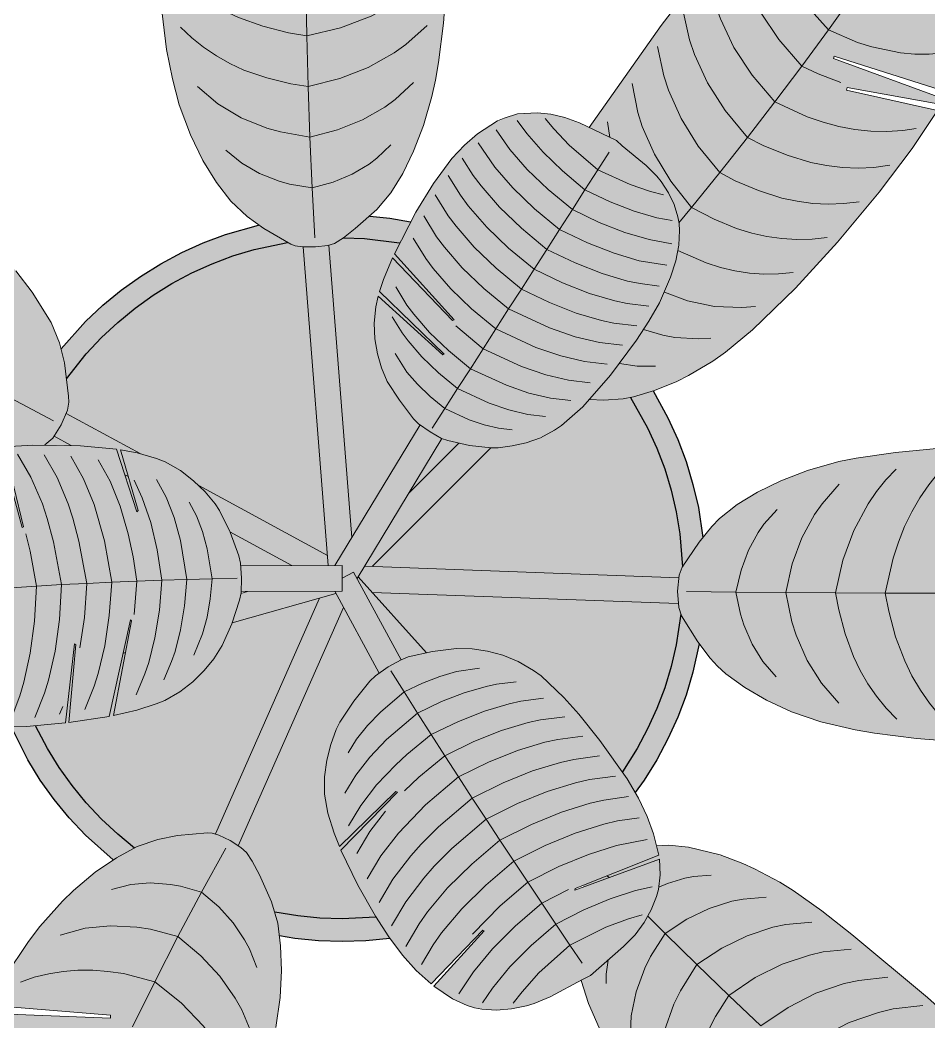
# Model space of a CAD drawing. Header units: metres. Extents: x 0 to 8.79, y -6.64 to 2.65.
# Drawn here: x 6.243 to 6.806, y -1.319 to -0.698 of the extents above; entities that cross this region are included whole.
import ezdxf

# ---------------------------------------------------------------- set-up
doc = ezdxf.new("R2010")
doc.units = ezdxf.units.M
for name, color, linetype, lineweight, true_color in [('VEG-HOJAS', 117, 'Continuous', 18, 0x2e5e38), ('VEG-MACETA', 25, 'Continuous', 25, 0x745440), ('VEG-NERVIOS', 115, 'Continuous', 9, 0x528c5c)]:
    doc.layers.add(name, color=color, linetype=linetype, lineweight=lineweight, true_color=true_color)
doc.layers.add('VEG-RELLENO', color=253, linetype='Continuous', true_color=0x96c896)

# ---------------------------------------------------------------- blocks, each defined once
blk = doc.blocks.new('VEG_Strelitzia_PLANTA')
at = {"layer": 'VEG-RELLENO', "true_color": 0x4f8956}
h = blk.add_hatch(color=105, dxfattribs=at)
h.dxf.hatch_style = 1
h.paths.add_polyline_path([(-0.0114, 0.6642), (0.0164, 0.6553), (0.0267, 0.6503), (0.0313, 0.6469), (0.0396, 0.6389), (0.0471, 0.6296), (0.0536, 0.6182), (0.0589, 0.6042), (0.0612, 0.5961), (0.0649, 0.5779), (0.0676, 0.5573), (0.0694, 0.5348), (0.0703, 0.4971), (0.0688, 0.4395), (0.0649, 0.3706), (0.0613, 0.3314), (0.0578, 0.3086), (0.0556, 0.2986), (0.0531, 0.2892), (0.0474, 0.2723), (0.0409, 0.2576), (0.034, 0.2447), (0.026, 0.2334), (0.0169, 0.2242), (0.0007, 0.2109), (-0.0048, 0.2075), (-0.0089, 0.2063), (-0.0166, 0.2053), (-0.0246, 0.2054), (-0.0291, 0.206), (-0.0319, 0.2071), (-0.0485, 0.2167), (-0.059, 0.2241), (-0.0691, 0.2336), (-0.078, 0.2453), (-0.0864, 0.2589), (-0.0941, 0.2748), (-0.101, 0.2933), (-0.1052, 0.3095), (-0.1088, 0.3276), (-0.1139, 0.3689), (-0.116, 0.3979), (-0.1174, 0.4268), (-0.1179, 0.4574), (-0.1173, 0.4883), (-0.116, 0.5102), (-0.1141, 0.5305), (-0.1115, 0.549), (-0.1083, 0.5665), (-0.1031, 0.5878), (-0.0969, 0.6064), (-0.0935, 0.6145), (-0.0859, 0.6282), (-0.0818, 0.6339), (-0.073, 0.6434), (-0.0634, 0.651), (-0.053, 0.6568), (-0.0415, 0.6601)])
at = {"layer": 'VEG-RELLENO', "true_color": 0x4a8151}
h = blk.add_hatch(color=105, dxfattribs=at)
h.dxf.hatch_style = 1
h.paths.add_polyline_path([(0.3715, 0.4422), (0.3868, 0.4268), (0.3939, 0.4187), (0.3968, 0.4143), (0.4009, 0.4045), (0.4035, 0.394), (0.4046, 0.3825), (0.4035, 0.3696), (0.4013, 0.3592), (0.344, 0.3661), (0.3438, 0.3645), (0.4001, 0.355), (0.3974, 0.3468), (0.3905, 0.3297), (0.3814, 0.3114), (0.3757, 0.3011), (0.3049, 0.3235), (0.3043, 0.322), (0.3732, 0.2968), (0.3713, 0.2936), (0.3128, 0.3041), (0.3124, 0.3025), (0.3689, 0.2898), (0.357, 0.2718), (0.3326, 0.2392), (0.3026, 0.2035), (0.2718, 0.1707), (0.2586, 0.158), (0.2457, 0.1466), (0.2375, 0.1402), (0.222, 0.1298), (0.2145, 0.1256), (0.2003, 0.119), (0.1869, 0.1143), (0.1741, 0.1112), (0.1618, 0.1104), (0.1535, 0.1108), (0.1621, 0.1208), (0.1743, 0.1363), (0.1862, 0.1534), (0.1934, 0.1651), (0.1991, 0.1761), (0.2034, 0.1866), (0.2077, 0.2017), (0.2089, 0.2111), (0.2087, 0.2199), (0.208, 0.2239), (0.2057, 0.2316), (0.2021, 0.2388), (0.1949, 0.2492), (0.1884, 0.2557), (0.1699, 0.2712), (0.1529, 0.2794), (0.1619, 0.2925), (0.2052, 0.3529), (0.2205, 0.3728), (0.2349, 0.3904), (0.2486, 0.4057), (0.2621, 0.4194), (0.275, 0.431), (0.2873, 0.4403), (0.2884, 0.441), (0.3115, 0.4068), (0.3128, 0.4076), (0.2914, 0.4429), (0.3043, 0.4494), (0.3151, 0.4525), (0.3256, 0.454), (0.336, 0.454), (0.3412, 0.4531), (0.3513, 0.4499)])
at = {"layer": 'VEG-RELLENO', "true_color": 0x4c8453}
h = blk.add_hatch(color=105, dxfattribs=at)
h.dxf.hatch_style = 1
h.paths.add_polyline_path([(-0.5637, 0.3026), (-0.5485, 0.3205), (-0.5405, 0.3289), (-0.536, 0.3324), (-0.5312, 0.3354), (-0.5206, 0.34), (-0.5091, 0.3432), (-0.4963, 0.3446), (-0.4892, 0.3446), (-0.4776, 0.3433), (-0.4789, 0.2985), (-0.4773, 0.2984), (-0.4741, 0.3428), (-0.4554, 0.3386), (-0.4359, 0.3325), (-0.4042, 0.3201), (-0.381, 0.3093), (-0.3627, 0.2998), (-0.3738, 0.2221), (-0.3723, 0.2219), (-0.3584, 0.2976), (-0.3308, 0.2823), (-0.284, 0.2542), (-0.2505, 0.2323), (-0.231, 0.2179), (-0.2226, 0.2109), (-0.2151, 0.2041), (-0.2023, 0.1906), (-0.1921, 0.1774), (-0.1839, 0.1647), (-0.1775, 0.1523), (-0.1752, 0.1459), (-0.1735, 0.1396), (-0.1713, 0.1276), (-0.1695, 0.1092), (-0.1703, 0.1041), (-0.1741, 0.095), (-0.1794, 0.0868), (-0.1843, 0.0827), (-0.2095, 0.0815), (-0.2069, 0.071), (-0.2087, 0.0703), (-0.2117, 0.0813), (-0.2278, 0.0788), (-0.2403, 0.0754), (-0.2377, 0.0641), (-0.2393, 0.0641), (-0.2421, 0.0748), (-0.2558, 0.0691), (-0.2637, 0.0644), (-0.2779, 0.0661), (-0.2972, 0.0703), (-0.3077, 0.0734), (-0.3306, 0.0816), (-0.3551, 0.0916), (-0.3921, 0.1083), (-0.4171, 0.1203), (-0.4429, 0.1335), (-0.4676, 0.147), (-0.4896, 0.1603), (-0.5041, 0.17), (-0.5176, 0.1798), (-0.5345, 0.1936), (-0.4755, 0.2392), (-0.4765, 0.2405), (-0.538, 0.1968), (-0.5525, 0.2114), (-0.5572, 0.2174), (-0.5645, 0.2291), (-0.5693, 0.2405), (-0.5721, 0.2518), (-0.5732, 0.2631), (-0.5727, 0.2688), (-0.5702, 0.2801)])
at = {"layer": 'VEG-RELLENO', "true_color": 0x5e9966}
h = blk.add_hatch(color=103, dxfattribs=at)
h.dxf.hatch_style = 1
h.paths.add_polyline_path([(0.1699, 0.2712), (0.1918, 0.2525), (0.1976, 0.2458), (0.2021, 0.2388), (0.2057, 0.2316), (0.208, 0.2239), (0.209, 0.2156), (0.2089, 0.2111), (0.2066, 0.1968), (0.2034, 0.1866), (0.1991, 0.1761), (0.1934, 0.1651), (0.1862, 0.1534), (0.1703, 0.131), (0.1534, 0.1108), (0.1402, 0.0979), (0.1359, 0.0946), (0.1272, 0.0892), (0.114, 0.084), (0.1053, 0.082), (0.0967, 0.0809), (0.0876, 0.0812), (0.0789, 0.0824), (0.0632, 0.086), (0.0544, 0.0908), (0.0473, 0.0958), (0.0442, 0.0988), (0.0354, 0.1103), (0.0303, 0.118), (0.0259, 0.1262), (0.023, 0.1347), (0.0209, 0.1436), (0.0198, 0.1531), (0.0201, 0.1631), (0.0223, 0.1748), (0.0623, 0.1384), (0.0632, 0.1388), (0.0231, 0.1777), (0.0256, 0.1852), (0.0311, 0.1986), (0.0683, 0.1598), (0.0693, 0.1601), (0.0323, 0.2011), (0.0391, 0.215), (0.049, 0.2329), (0.0565, 0.2447), (0.0642, 0.2554), (0.0758, 0.2684), (0.0879, 0.2784), (0.1003, 0.2852), (0.1044, 0.2867), (0.1126, 0.2883), (0.1209, 0.2885), (0.1293, 0.2876), (0.138, 0.2856), (0.1425, 0.2841)])
at = {"layer": 'VEG-RELLENO', "true_color": 0xc6c4be}
h = blk.add_hatch(color=9, dxfattribs=at)
h.dxf.hatch_style = 1
h.paths.add_polyline_path([(0.2212, -0.0406), (0.2173, -0.0582), (0.2131, -0.0723), (0.2079, -0.0861), (0.2018, -0.0995), (0.1949, -0.1125), (0.1871, -0.125), (0.1816, -0.1327), (0.1736, -0.1198), (0.1827, -0.1055), (0.1892, -0.0933), (0.1949, -0.0807), (0.1998, -0.0678), (0.2038, -0.0546), (0.2069, -0.0412), (0.2097, -0.0221)])
h.paths.add_polyline_path([(0.0294, -0.2231), (0.0147, -0.2245), (0, -0.225), (-0.0147, -0.2245), (-0.0294, -0.2231), (-0.0388, -0.2215), (-0.04, -0.2136), (-0.0417, -0.2068), (-0.0275, -0.2092), (-0.0138, -0.2105), (0, -0.211), (0.0209, -0.2099)])
h.paths.add_polyline_path([(-0.1419, -0.1745), (-0.1591, -0.1591), (-0.1692, -0.1484), (-0.1785, -0.137), (-0.1871, -0.125), (-0.1949, -0.1125), (-0.2052, -0.0919), (-0.1901, -0.0914), (-0.1827, -0.1055), (-0.1754, -0.1172), (-0.1674, -0.1284), (-0.1586, -0.1391), (-0.1492, -0.1492), (-0.1391, -0.1586), (-0.1288, -0.1671)])
h.paths.add_polyline_path([(-0.1742, 0.1422), (-0.1591, 0.1591), (-0.1484, 0.1692), (-0.137, 0.1785), (-0.125, 0.1871), (-0.1125, 0.1949), (-0.0995, 0.2018), (-0.0861, 0.2079), (-0.0723, 0.2131), (-0.0518, 0.2188), (-0.034, 0.2081), (-0.0546, 0.2038), (-0.0678, 0.1998), (-0.0807, 0.1949), (-0.0933, 0.1892), (-0.1055, 0.1827), (-0.1172, 0.1754), (-0.1284, 0.1674), (-0.1391, 0.1586), (-0.1492, 0.1492), (-0.1586, 0.1391), (-0.1708, 0.1237), (-0.1722, 0.1335)])
h.paths.add_polyline_path([(0.0294, 0.2231), (0.0423, 0.2209), (0.0355, 0.2079), (0.0138, 0.2105), (0.0007, 0.211), (0.0171, 0.2243)])
h.paths.add_polyline_path([(0.1926, 0.1162), (0.2018, 0.0995), (0.2079, 0.0861), (0.2131, 0.0723), (0.2173, 0.0582), (0.2207, 0.0439), (0.2231, 0.0294), (0.2235, 0.0254), (0.2108, 0.0071), (0.2092, 0.0275), (0.2069, 0.0412), (0.2038, 0.0546), (0.1998, 0.0678), (0.1949, 0.0807), (0.1892, 0.0933), (0.1786, 0.1121)])
h.paths.add_polyline_path([(-0.2069, 0.071), (-0.2034, 0.0561), (-0.2042, 0.0531), (-0.2087, 0.0703)])
at = {"layer": 'VEG-RELLENO', "true_color": 0x7a5e4a}
h = blk.add_hatch(color=35, dxfattribs=at)
h.dxf.hatch_style = 1
h.paths.add_polyline_path([(0.2097, -0.0221), (0.2069, -0.0412), (0.2038, -0.0546), (0.1998, -0.0678), (0.1949, -0.0807), (0.1892, -0.0933), (0.1827, -0.1055), (0.1736, -0.1198), (0.1597, -0.1004), (0.1421, -0.079), (0.1279, -0.0645), (0.1185, -0.057), (0.1138, -0.054), (0.1043, -0.0494), (0.0947, -0.0463), (0.0851, -0.0443), (0.0756, -0.0434), (0.0707, -0.0435), (0.0521, -0.0462), (0.0185, -0.0087), (0.2082, -0.0156)])
h.paths.add_polyline_path([(0.0209, -0.2099), (0, -0.211), (-0.0138, -0.2105), (-0.0275, -0.2092), (-0.0417, -0.2068), (-0.0462, -0.1945), (-0.0558, -0.1753), (-0.0594, -0.1698), (-0.0644, -0.1658), (0.0008, -0.0181), (0.0229, -0.0588), (0.019, -0.0618), (0.0151, -0.0661), (0.0013, -0.0846), (-0.0037, -0.0936), (-0.0085, -0.1077), (-0.0109, -0.1229), (-0.0109, -0.1338), (-0.0102, -0.1395), (-0.0072, -0.1515), (-0.0017, -0.1662), (0.0333, -0.1321), (0.0343, -0.1325), (-0.0008, -0.1684), (0.0097, -0.1901)])
h.paths.add_polyline_path([(-0.1391, -0.1586), (-0.1492, -0.1492), (-0.1586, -0.1391), (-0.1674, -0.1284), (-0.1754, -0.1172), (-0.1827, -0.1055), (-0.1901, -0.0914), (-0.1714, -0.0896), (-0.1676, -0.0553), (-0.1663, -0.055), (-0.1694, -0.0894), (-0.1445, -0.0855), (-0.1359, -0.0465), (-0.1343, -0.046), (-0.1418, -0.0849), (-0.1272, -0.0816), (-0.1153, -0.0778), (-0.11, -0.0756), (-0.1006, -0.0703), (-0.0926, -0.0641), (-0.0856, -0.0572), (-0.0768, -0.046), (-0.0722, -0.0372), (-0.0683, -0.0275), (-0.0142, -0.0123), (-0.0786, -0.1583), (-0.0835, -0.1576), (-0.0871, -0.1578), (-0.108, -0.1604), (-0.1206, -0.1637), (-0.1288, -0.1671)])
h.paths.add_polyline_path([(-0.2042, 0.0531), (-0.2034, 0.0561), (-0.1976, 0.032), (-0.1984, 0.0314)])
h.paths.add_polyline_path([(-0.1708, 0.1237), (-0.1586, 0.1391), (-0.1492, 0.1492), (-0.1391, 0.1586), (-0.1284, 0.1674), (-0.1172, 0.1754), (-0.1055, 0.1827), (-0.0933, 0.1892), (-0.0807, 0.1949), (-0.0678, 0.1998), (-0.0546, 0.2038), (-0.034, 0.2081), (-0.0291, 0.206), (-0.0243, 0.2054), (-0.0091, 0.0141), (-0.0888, 0.0575), (-0.0961, 0.0637), (-0.1049, 0.0696), (-0.1151, 0.0743), (-0.1253, 0.0773), (-0.171, 0.1022), (-0.1697, 0.1064), (-0.1695, 0.1092)])
h.paths.add_polyline_path([(0.0138, 0.2105), (0.0355, 0.2079), (0.0323, 0.2011), (0.0693, 0.1601), (0.0683, 0.1598), (0.0311, 0.1986), (0.0256, 0.1852), (0.0231, 0.1777), (0.0632, 0.1388), (0.0623, 0.1384), (0.0223, 0.1748), (0.0201, 0.1631), (0.0198, 0.1531), (0.0209, 0.1436), (0.0243, 0.1304), (0.0279, 0.122), (0.0328, 0.114), (0.0442, 0.0988), (0.0482, 0.0951), (0.006, 0.0254), (-0.0083, 0.2065), (-0.0048, 0.2075), (0.0007, 0.211)])
h.paths.add_polyline_path([(0.1786, 0.1121), (0.1892, 0.0933), (0.1949, 0.0807), (0.1998, 0.0678), (0.2038, 0.0546), (0.2069, 0.0412), (0.2092, 0.0275), (0.2105, 0.0138), (0.2108, 0.0071), (0.2095, 0.0043), (0.2085, 0.0004), (0.0186, 0.0073), (0.092, 0.0809), (0.101, 0.0813), (0.1096, 0.0829), (0.1184, 0.0854), (0.1272, 0.0892), (0.1359, 0.0946), (0.1402, 0.0979), (0.1535, 0.1108), (0.1679, 0.1105)])
h.paths.add_polyline_path([(0.0722, 0.0837), (0.0412, 0.0527), (0.0618, 0.0866)])
h.paths.add_polyline_path([(-0.168, 0.0824), (-0.1765, 0.0826), (-0.1843, 0.0827), (-0.181, 0.0851), (-0.1785, 0.0881)])
h.paths.add_polyline_path([(-0.1347, 0.0642), (-0.1326, 0.0631), (-0.1265, 0.042), (-0.1273, 0.0413)])
h.paths.add_polyline_path([(-0.0629, 0.0078), (-0.064, 0.0139), (-0.0697, 0.0288), (-0.0313, 0.0079)])
at = {"layer": 'VEG-RELLENO', "true_color": 0x96bc76}
h = blk.add_hatch(color=63, dxfattribs=at)
h.dxf.hatch_style = 1
h.paths.add_polyline_path([(0.006, 0.0254), (-0.0045, 0.008), (-0.0087, 0.008), (-0.0243, 0.2054), (-0.0166, 0.2053), (-0.0083, 0.2065)])
h = blk.add_hatch(color=63, dxfattribs=at)
h.dxf.hatch_style = 1
h.paths.add_polyline_path([(-0.1253, 0.0773), (-0.1375, 0.0797), (-0.1326, 0.0631), (-0.1347, 0.0642), (-0.1398, 0.08), (-0.168, 0.0824), (-0.1785, 0.0881), (-0.1741, 0.095), (-0.171, 0.1022)])
h.paths.add_polyline_path([(-0.0091, 0.0141), (-0.0087, 0.008), (-0.0313, 0.0079), (-0.0697, 0.0288), (-0.0737, 0.0375), (-0.0788, 0.0462), (-0.0888, 0.0575)])
h = blk.add_hatch(color=63, dxfattribs=at)
h.dxf.hatch_style = 1
h.paths.add_polyline_path([(0.0092, -0.0002), (0.007, 0.0038), (0, 0), (0, 0.008), (-0.0045, 0.008), (0.0482, 0.0951), (0.0544, 0.0908), (0.0618, 0.0866)])
at = {"layer": 'VEG-RELLENO', "true_color": 0x669d6d}
h = blk.add_hatch(color=103, dxfattribs=at)
h.dxf.hatch_style = 1
h.paths.add_polyline_path([(-0.2896, -0.0128), (-0.2885, 0.0198), (-0.2878, 0.0248), (-0.2854, 0.0341), (-0.2821, 0.0427), (-0.2777, 0.0505), (-0.2721, 0.0575), (-0.2686, 0.0607), (-0.2647, 0.0637), (-0.2558, 0.0691), (-0.2421, 0.0748), (-0.2326, 0.0381), (-0.2318, 0.0386), (-0.2403, 0.0754), (-0.2278, 0.0788), (-0.2117, 0.0813), (-0.1984, 0.0314), (-0.1976, 0.032), (-0.2095, 0.0815), (-0.1917, 0.0826), (-0.1622, 0.0821), (-0.1398, 0.08), (-0.1273, 0.0413), (-0.1265, 0.042), (-0.1375, 0.0797), (-0.127, 0.0778), (-0.1151, 0.0743), (-0.1098, 0.0721), (-0.1003, 0.0668), (-0.0921, 0.0605), (-0.085, 0.0536), (-0.0788, 0.0462), (-0.0761, 0.042), (-0.0695, 0.0285), (-0.064, 0.0139), (-0.063, 0.0093), (-0.0625, 0.0001), (-0.0627, -0.009), (-0.0636, -0.0136), (-0.0685, -0.0281), (-0.0744, -0.0417), (-0.0795, -0.0499), (-0.0856, -0.0572), (-0.0926, -0.0641), (-0.1006, -0.0703), (-0.11, -0.0756), (-0.1153, -0.0778), (-0.1272, -0.0816), (-0.1418, -0.0849), (-0.1305, -0.0264), (-0.1313, -0.0258), (-0.1445, -0.0855), (-0.1694, -0.0894), (-0.165, -0.0409), (-0.1659, -0.0405), (-0.1714, -0.0896), (-0.1956, -0.0917), (-0.2154, -0.0916), (-0.227, -0.0902), (-0.2378, -0.0879), (-0.2521, -0.0826), (-0.2562, -0.0803), (-0.2634, -0.075), (-0.2666, -0.072), (-0.272, -0.0651), (-0.2767, -0.0575), (-0.2808, -0.0489), (-0.2837, -0.0391)])
at = {"layer": 'VEG-RELLENO', "true_color": 0x96bc76}
h = blk.add_hatch(color=63, dxfattribs=at)
h.dxf.hatch_style = 1
h.paths.add_polyline_path([(0.0186, 0.0073), (0.0139, 0.0075), (0.0412, 0.0527), (0.0722, 0.0837), (0.0832, 0.0817), (0.092, 0.0809)])
at = {"layer": 'VEG-RELLENO', "true_color": 0x4b8352}
h = blk.add_hatch(color=105, dxfattribs=at)
h.dxf.hatch_style = 1
h.paths.add_polyline_path([(0.6595, -0.0046), (0.6551, -0.0285), (0.6523, -0.0402), (0.6501, -0.0457), (0.6473, -0.0508), (0.6402, -0.0604), (0.6361, -0.0649), (0.6265, -0.0733), (0.6208, -0.0771), (0.6072, -0.0841), (0.5992, -0.0871), (0.5905, -0.09), (0.571, -0.0949), (0.5376, -0.1005), (0.5076, -0.1032), (0.48, -0.0236), (0.4785, -0.0241), (0.5026, -0.1034), (0.47, -0.1043), (0.4402, -0.1041), (0.3935, -0.1021), (0.3806, -0.0592), (0.3791, -0.0597), (0.39, -0.1019), (0.3559, -0.0992), (0.3298, -0.096), (0.3178, -0.0939), (0.2966, -0.0889), (0.2784, -0.0827), (0.2629, -0.0754), (0.2494, -0.0676), (0.2376, -0.0592), (0.2325, -0.0544), (0.228, -0.0494), (0.2203, -0.0393), (0.2102, -0.0232), (0.2085, -0.0181), (0.2078, -0.008), (0.2088, 0.002), (0.2107, 0.0069), (0.2212, 0.0225), (0.2291, 0.0322), (0.2338, 0.037), (0.2446, 0.0457), (0.2572, 0.0534), (0.2717, 0.0605), (0.2883, 0.0669), (0.3076, 0.0723), (0.3185, 0.0745), (0.3429, 0.078), (0.3833, 0.0818), (0.4263, 0.0844), (0.4057, 0.0246), (0.4072, 0.024), (0.4307, 0.0845), (0.4679, 0.0857), (0.4964, 0.0857), (0.5224, 0.0848), (0.5466, 0.0826), (0.532, 0.0375), (0.5335, 0.037), (0.5501, 0.0822), (0.5772, 0.0778), (0.5953, 0.0733), (0.6106, 0.0677), (0.6229, 0.0611), (0.6328, 0.0534), (0.6409, 0.0448), (0.6477, 0.0353), (0.6502, 0.03), (0.6537, 0.0187)])
at = {"layer": 'VEG-RELLENO', "true_color": 0x96bc76}
h = blk.add_hatch(color=63, dxfattribs=at)
h.dxf.hatch_style = 1
h.paths.add_polyline_path([(0, 0.008), (0, -0.008), (-0.0627, -0.0082), (-0.0629, 0.0078)])
h = blk.add_hatch(color=63, dxfattribs=at)
h.dxf.hatch_style = 1
h.paths.add_polyline_path([(0.0185, -0.0087), (0.0099, 0.0009), (0.0139, 0.0075), (0.2085, 0.0004), (0.2078, -0.008), (0.2082, -0.0156)])
h = blk.add_hatch(color=63, dxfattribs=at)
h.dxf.hatch_style = 1
h.paths.add_polyline_path([(-0.0047, -0.008), (0, -0.008), (0, 0), (0.007, 0.0038), (0.0366, -0.0504), (0.0229, -0.0588)])
h = blk.add_hatch(color=63, dxfattribs=at)
h.dxf.hatch_style = 1
h.paths.add_polyline_path([(0.0521, -0.0462), (0.0409, -0.0487), (0.0366, -0.0504), (0.0092, -0.0002), (0.0099, 0.0009)])
h = blk.add_hatch(color=63, dxfattribs=at)
h.dxf.hatch_style = 1
h.paths.add_polyline_path([(-0.1308, -0.0284), (-0.1343, -0.046), (-0.1359, -0.0465), (-0.1319, -0.0287)])
h.paths.add_polyline_path([(-0.0587, -0.0082), (-0.0047, -0.008), (-0.004, -0.0094), (-0.0683, -0.0275), (-0.0636, -0.0136), (-0.0628, -0.0093)])
h.paths.add_polyline_path([(-0.1676, -0.0553), (-0.1668, -0.0487), (-0.1659, -0.0405), (-0.165, -0.0409), (-0.1663, -0.055)])
h = blk.add_hatch(color=63, dxfattribs=at)
h.dxf.hatch_style = 1
h.paths.add_polyline_path([(-0.0142, -0.0123), (-0.004, -0.0094), (0.0008, -0.0181), (-0.0644, -0.1658), (-0.0695, -0.1624), (-0.0786, -0.1583)])
at = {"layer": 'VEG-RELLENO', "true_color": 0x659d6c}
h = blk.add_hatch(color=103, dxfattribs=at)
h.dxf.hatch_style = 1
h.paths.add_polyline_path([(0.1539, -0.2461), (0.1239, -0.2615), (0.1142, -0.2648), (0.1048, -0.2667), (0.0956, -0.2675), (0.0865, -0.267), (0.0774, -0.2647), (0.0729, -0.2628), (0.0638, -0.2577), (0.0567, -0.2526), (0.088, -0.2183), (0.0871, -0.218), (0.055, -0.2513), (0.0416, -0.2385), (0.0331, -0.228), (0.0246, -0.2158), (0.0131, -0.1964), (-0.0008, -0.1684), (0.0343, -0.1325), (0.0333, -0.1321), (-0.0017, -0.1662), (-0.0072, -0.1515), (-0.0102, -0.1395), (-0.0111, -0.1283), (-0.0104, -0.1177), (-0.0085, -0.1077), (-0.0056, -0.0982), (-0.0014, -0.0891), (0.0042, -0.0803), (0.0151, -0.0661), (0.019, -0.0618), (0.0285, -0.0549), (0.0348, -0.0513), (0.0409, -0.0487), (0.0559, -0.0454), (0.0657, -0.0439), (0.0756, -0.0434), (0.0851, -0.0443), (0.0947, -0.0463), (0.1043, -0.0494), (0.1138, -0.054), (0.1185, -0.057), (0.1279, -0.0645), (0.1374, -0.0739), (0.1466, -0.0842), (0.1597, -0.1004), (0.1684, -0.1121), (0.1766, -0.1243), (0.1836, -0.1363), (0.1911, -0.153), (0.1945, -0.1638), (0.1961, -0.1715), (0.1443, -0.1922), (0.1442, -0.1932), (0.1965, -0.1739), (0.197, -0.1838), (0.1967, -0.1884), (0.1948, -0.1971), (0.1915, -0.2053), (0.187, -0.2132), (0.1814, -0.2209), (0.178, -0.2246)])
at = {"layer": 'VEG-RELLENO', "true_color": 0x4b8252}
h = blk.add_hatch(color=105, dxfattribs=at)
h.dxf.hatch_style = 1
h.paths.add_polyline_path([(-0.2497, -0.582), (-0.2699, -0.5703), (-0.2795, -0.5639), (-0.2838, -0.5601), (-0.2875, -0.5557), (-0.2937, -0.5458), (-0.2964, -0.5404), (-0.3006, -0.5283), (-0.3021, -0.5215), (-0.3036, -0.5059), (-0.3035, -0.4971), (-0.3018, -0.4775), (-0.2982, -0.4558), (-0.2914, -0.4281), (-0.21, -0.4264), (-0.21, -0.4248), (-0.29, -0.4231), (-0.2805, -0.394), (-0.2632, -0.3512), (-0.2439, -0.31), (-0.2224, -0.2694), (-0.1437, -0.2724), (-0.1436, -0.2707), (-0.2195, -0.2645), (-0.209, -0.2468), (-0.1944, -0.2251), (-0.1873, -0.2158), (-0.1734, -0.2), (-0.1665, -0.1934), (-0.153, -0.1821), (-0.1398, -0.1732), (-0.1271, -0.1662), (-0.1142, -0.1618), (-0.102, -0.1594), (-0.0835, -0.1576), (-0.0806, -0.1578), (-0.0765, -0.1591), (-0.0695, -0.1624), (-0.0628, -0.1668), (-0.0594, -0.1698), (-0.0558, -0.1753), (-0.0513, -0.1838), (-0.0438, -0.2005), (-0.04, -0.2136), (-0.0382, -0.2277), (-0.0377, -0.243), (-0.0385, -0.2598), (-0.0411, -0.2783), (-0.0432, -0.2882), (-0.0459, -0.2988), (-0.0531, -0.3219), (-0.0759, -0.3843), (-0.1002, -0.4461), (-0.1357, -0.4128), (-0.1369, -0.4139), (-0.1016, -0.4495), (-0.1123, -0.4743), (-0.1246, -0.4998), (-0.1664, -0.4666), (-0.1674, -0.4678), (-0.1263, -0.503), (-0.1308, -0.5114), (-0.1714, -0.4817), (-0.1724, -0.4829), (-0.1324, -0.5145), (-0.1435, -0.533), (-0.154, -0.548), (-0.1644, -0.5602), (-0.1749, -0.5693), (-0.1855, -0.576), (-0.1964, -0.5807), (-0.2077, -0.5839), (-0.2136, -0.5845), (-0.2256, -0.5841)])
at = {"layer": 'VEG-RELLENO', "true_color": 0x4d8554}
h = blk.add_hatch(color=105, dxfattribs=at)
h.dxf.hatch_style = 1
h.paths.add_polyline_path([(0.4535, -0.4502), (0.4317, -0.4673), (0.4224, -0.4727), (0.4173, -0.4745), (0.4068, -0.4768), (0.3957, -0.4776), (0.3837, -0.4766), (0.3704, -0.4731), (0.3556, -0.4671), (0.3478, -0.4631), (0.3313, -0.4536), (0.3082, -0.4379), (0.3253, -0.3814), (0.3238, -0.3809), (0.3047, -0.4354), (0.2866, -0.4208), (0.2669, -0.4035), (0.2467, -0.3843), (0.2783, -0.3142), (0.2769, -0.3135), (0.243, -0.3807), (0.2207, -0.3578), (0.2036, -0.3392), (0.1876, -0.3206), (0.1739, -0.3027), (0.1682, -0.2943), (0.1591, -0.2784), (0.1526, -0.2635), (0.148, -0.2491), (0.1539, -0.2461), (0.1743, -0.2282), (0.1814, -0.2209), (0.187, -0.2132), (0.1933, -0.2012), (0.1959, -0.1928), (0.197, -0.1838), (0.1965, -0.1739), (0.1491, -0.1914), (0.1495, -0.1901), (0.1961, -0.1715), (0.1949, -0.1657), (0.2024, -0.1654), (0.2146, -0.1666), (0.2274, -0.1695), (0.241, -0.1738), (0.2555, -0.1799), (0.2711, -0.1883), (0.2794, -0.1935), (0.2971, -0.2061), (0.3346, -0.2359), (0.3821, -0.2766), (0.4006, -0.2937), (0.4168, -0.3098), (0.4308, -0.325), (0.4456, -0.3433), (0.4157, -0.3646), (0.4166, -0.3659), (0.4476, -0.3459), (0.4575, -0.3606), (0.4642, -0.3733), (0.4665, -0.3793), (0.4683, -0.385), (0.4703, -0.396), (0.4705, -0.4065), (0.4694, -0.4168), (0.4658, -0.4266)])
at = {"layer": 'VEG-HOJAS'}
for points in [[(0.0667, 0.398), (0.0627, 0.344), (0.0597, 0.3195), (0.0578, 0.3086), (0.0556, 0.2986), (0.0504, 0.2805), (0.0442, 0.2647), (0.0375, 0.2509), (0.0302, 0.2388), (0.0215, 0.2286), (0.0081, 0.2167), (0.0007, 0.2109), (-0.0048, 0.2075), (-0.0089, 0.2063), (-0.0166, 0.2053), (-0.0246, 0.2054), (-0.0291, 0.206), (-0.0319, 0.2071), (-0.0485, 0.2167), (-0.059, 0.2241), (-0.0691, 0.2336), (-0.078, 0.2453), (-0.0864, 0.2589), (-0.0941, 0.2748), (-0.101, 0.2933), (-0.1052, 0.3095), (-0.1088, 0.3276), (-0.1139, 0.3689)], [(0.1529, 0.2794), (0.1976, 0.3425), (0.2278, 0.382)], [(0.3757, 0.3011), (0.3049, 0.3235), (0.3043, 0.322), (0.3732, 0.2968)], [(0.3713, 0.2936), (0.3128, 0.3041), (0.3124, 0.3025), (0.3689, 0.2898), (0.3532, 0.2664), (0.3326, 0.2392), (0.3069, 0.2083), (0.2808, 0.1798), (0.2542, 0.1539), (0.2375, 0.1402), (0.2296, 0.1346), (0.2145, 0.1256), (0.2073, 0.122), (0.1935, 0.1164), (0.1805, 0.1125), (0.1741, 0.1112), (0.1618, 0.1104), (0.1535, 0.1108)], [(-0.2023, 0.1906), (-0.1921, 0.1774), (-0.1804, 0.1585), (-0.1752, 0.1459), (-0.1722, 0.1335), (-0.1697, 0.1128), (-0.1695, 0.1092), (-0.1703, 0.1041), (-0.1741, 0.095), (-0.1794, 0.0868), (-0.1843, 0.0827)], [(-0.0087, 0.008), (-0.0243, 0.2054)], [(-0.0083, 0.2065), (0.006, 0.0254)], [(-0.171, 0.1022), (-0.1253, 0.0773)], [(-0.0045, 0.008), (0.0482, 0.0951)], [(-0.168, 0.0824), (-0.1785, 0.0881)], [(-0.2117, 0.0813), (-0.1984, 0.0314), (-0.1976, 0.032), (-0.2095, 0.0815), (-0.1917, 0.0826), (-0.1622, 0.0821), (-0.1398, 0.08), (-0.1273, 0.0413), (-0.1265, 0.042), (-0.1375, 0.0797), (-0.127, 0.0778), (-0.1151, 0.0743), (-0.1098, 0.0721), (-0.1003, 0.0668), (-0.0921, 0.0605), (-0.085, 0.0536), (-0.0788, 0.0462), (-0.0761, 0.042), (-0.0695, 0.0285), (-0.064, 0.0139), (-0.063, 0.0093), (-0.0625, 0.0001), (-0.0627, -0.009), (-0.0636, -0.0136), (-0.0685, -0.0281), (-0.0744, -0.0417), (-0.0795, -0.0499), (-0.0856, -0.0572), (-0.0926, -0.0641), (-0.1006, -0.0703), (-0.11, -0.0756), (-0.1153, -0.0778), (-0.1272, -0.0816), (-0.1418, -0.0849), (-0.1305, -0.0264), (-0.1313, -0.0258), (-0.1445, -0.0855), (-0.1694, -0.0894), (-0.165, -0.0409), (-0.1659, -0.0405), (-0.1714, -0.0896), (-0.1956, -0.0917), (-0.2154, -0.0916)], [(0.0618, 0.0866), (0.0092, -0.0002)], [(0.092, 0.0809), (0.0186, 0.0073)], [(0.0412, 0.0527), (0.0722, 0.0837)], [(0.39, -0.1019), (0.3559, -0.0992), (0.3298, -0.096), (0.3178, -0.0939), (0.2966, -0.0889), (0.2784, -0.0827), (0.2629, -0.0754), (0.2494, -0.0676), (0.2376, -0.0592), (0.2325, -0.0544), (0.228, -0.0494), (0.2203, -0.0393), (0.2102, -0.0232), (0.2085, -0.0181), (0.2078, -0.008), (0.2088, 0.002), (0.2107, 0.0069), (0.2212, 0.0225), (0.2291, 0.0322), (0.2338, 0.037), (0.2446, 0.0457), (0.2572, 0.0534), (0.2717, 0.0605), (0.2883, 0.0669), (0.3076, 0.0723), (0.3185, 0.0745), (0.3429, 0.078), (0.3833, 0.0818)], [(-0.1326, 0.0631), (-0.1347, 0.0642)], [(-0.0888, 0.0575), (-0.0091, 0.0141)], [(-0.0313, 0.0079), (-0.0697, 0.0288)], [(-0.0629, 0.0078), (0, 0.008), (0, -0.008), (-0.0627, -0.0082)], [(0.0139, 0.0075), (0.2085, 0.0004)], [(0, 0), (0.007, 0.0038), (0.0366, -0.0504)], [(0.0099, 0.0009), (0.0521, -0.0462)], [(-0.0786, -0.1583), (-0.0142, -0.0123)], [(-0.004, -0.0094), (-0.0683, -0.0275)], [(-0.0628, -0.0093), (-0.0587, -0.0082)], [(0.0229, -0.0588), (-0.0047, -0.008)], [(0.2082, -0.0156), (0.0185, -0.0087)], [(0.0008, -0.0181), (-0.0644, -0.1658)], [(-0.1343, -0.046), (-0.1359, -0.0465)], [(-0.2224, -0.2694), (-0.1437, -0.2724), (-0.1436, -0.2707), (-0.2195, -0.2645)], [(-0.209, -0.2468), (-0.1944, -0.2251), (-0.1873, -0.2158), (-0.1734, -0.2), (-0.1665, -0.1934), (-0.153, -0.1821), (-0.1398, -0.1732), (-0.1271, -0.1662), (-0.1142, -0.1618), (-0.102, -0.1594), (-0.0835, -0.1576), (-0.0806, -0.1578), (-0.0765, -0.1591), (-0.0695, -0.1624), (-0.0628, -0.1668), (-0.0594, -0.1698), (-0.0558, -0.1753), (-0.0513, -0.1838), (-0.0438, -0.2005), (-0.04, -0.2136), (-0.0382, -0.2277), (-0.0377, -0.243), (-0.0385, -0.2598), (-0.0411, -0.2783)], [(0.1949, -0.1657), (0.2024, -0.1654), (0.2146, -0.1666), (0.2341, -0.1714), (0.2482, -0.1766), (0.2555, -0.1799), (0.2711, -0.1883), (0.2794, -0.1935), (0.2971, -0.2061), (0.3158, -0.2206), (0.3627, -0.2596), (0.4006, -0.2937)], [(0.1591, -0.2784), (0.1526, -0.2635), (0.148, -0.2491)]]:
    blk.add_lwpolyline(points, dxfattribs=at)
for points in [[(0.1735, 0.268), (0.1884, 0.2557), (0.1949, 0.2492), (0.1976, 0.2458), (0.2021, 0.2388), (0.2057, 0.2316), (0.208, 0.2239), (0.2087, 0.2199), (0.209, 0.2156), (0.2085, 0.2065), (0.2066, 0.1968), (0.2034, 0.1866), (0.1965, 0.1707), (0.1899, 0.1593), (0.1823, 0.1476), (0.1662, 0.1259), (0.1491, 0.1062), (0.1359, 0.0946), (0.1315, 0.0917), (0.1228, 0.0871), (0.114, 0.084), (0.1053, 0.082), (0.0967, 0.0809), (0.0922, 0.0809), (0.0789, 0.0824), (0.0654, 0.0853), (0.0615, 0.0867), (0.0544, 0.0908), (0.0473, 0.0958), (0.0442, 0.0988), (0.0354, 0.1103), (0.0279, 0.122), (0.0243, 0.1304), (0.0218, 0.1391), (0.0202, 0.1483), (0.0198, 0.158), (0.0208, 0.1683), (0.0223, 0.1748), (0.0623, 0.1384), (0.0632, 0.1388), (0.0231, 0.1777), (0.0256, 0.1852), (0.0311, 0.1986), (0.0683, 0.1598), (0.0693, 0.1601), (0.0323, 0.2011), (0.0455, 0.2269), (0.0565, 0.2447), (0.068, 0.2601), (0.0758, 0.2684), (0.0839, 0.2754), (0.0962, 0.2834), (0.1003, 0.2852), (0.1085, 0.2877), (0.1209, 0.2885), (0.1293, 0.2876), (0.138, 0.2856), (0.147, 0.2822), (0.1699, 0.2712)], [(0.1489, -0.2486), (0.1289, -0.2592), (0.119, -0.2634), (0.1142, -0.2648), (0.1048, -0.2667), (0.0956, -0.2675), (0.0865, -0.267), (0.082, -0.266), (0.0774, -0.2647), (0.0683, -0.2605), (0.0567, -0.2526), (0.088, -0.2183), (0.0871, -0.218), (0.055, -0.2513), (0.0459, -0.243), (0.0373, -0.2335), (0.0288, -0.2221), (0.0206, -0.2094), (0.0097, -0.1901), (-0.0008, -0.1684), (0.0343, -0.1325), (0.0333, -0.1321), (-0.0017, -0.1662), (-0.005, -0.1579), (-0.0089, -0.1454), (-0.0109, -0.1338), (-0.0109, -0.1229), (-0.0096, -0.1126), (-0.0071, -0.1029), (-0.0037, -0.0936), (-0.0014, -0.0891), (0.0071, -0.0762), (0.0171, -0.0637), (0.0207, -0.0604), (0.0285, -0.0549), (0.0365, -0.0504), (0.0409, -0.0487), (0.0559, -0.0454), (0.0707, -0.0435), (0.0804, -0.0437), (0.0899, -0.0452), (0.0995, -0.0477), (0.109, -0.0515), (0.1185, -0.057), (0.1232, -0.0605), (0.1374, -0.0739), (0.1466, -0.0842), (0.1597, -0.1004), (0.1766, -0.1243), (0.1836, -0.1363), (0.1889, -0.1475), (0.1929, -0.1584), (0.1961, -0.1715), (0.1443, -0.1922), (0.1442, -0.1932), (0.1965, -0.1739), (0.197, -0.1838), (0.1959, -0.1928), (0.1948, -0.1971), (0.1915, -0.2053), (0.187, -0.2132), (0.1814, -0.2209), (0.1743, -0.2282), (0.1539, -0.2461)]]:
    blk.add_lwpolyline(points, close=True, dxfattribs=at)
at = {"layer": 'VEG-MACETA'}
for points in [[(0.0171, 0.2243), (0.0294, 0.2231), (0.0423, 0.2209)], [(-0.1742, 0.1422), (-0.1591, 0.1591), (-0.1484, 0.1692), (-0.137, 0.1785), (-0.125, 0.1871), (-0.1125, 0.1949), (-0.0995, 0.2018), (-0.0861, 0.2079), (-0.0723, 0.2131), (-0.0518, 0.2188)], [(-0.1708, 0.1237), (-0.1586, 0.1391), (-0.1492, 0.1492), (-0.1391, 0.1586), (-0.1284, 0.1674), (-0.1172, 0.1754), (-0.1055, 0.1827), (-0.0933, 0.1892), (-0.0807, 0.1949), (-0.0678, 0.1998), (-0.0546, 0.2038), (-0.034, 0.2081)], [(0.0007, 0.211), (0.0138, 0.2105), (0.0355, 0.2079)], [(0.1786, 0.1121), (0.1892, 0.0933), (0.1949, 0.0807), (0.1998, 0.0678), (0.2038, 0.0546), (0.2069, 0.0412), (0.2092, 0.0275), (0.2108, 0.0071)], [(0.1926, 0.1162), (0.2018, 0.0995), (0.2079, 0.0861), (0.2131, 0.0723), (0.2173, 0.0582), (0.2207, 0.0439), (0.2235, 0.0254)], [(0.2097, -0.0221), (0.2069, -0.0412), (0.2038, -0.0546), (0.1998, -0.0678), (0.1949, -0.0807), (0.1892, -0.0933), (0.1827, -0.1055), (0.1736, -0.1198)], [(0.2212, -0.0406), (0.2173, -0.0582), (0.2131, -0.0723), (0.2079, -0.0861), (0.2018, -0.0995), (0.1949, -0.1125), (0.1871, -0.125), (0.1816, -0.1327)], [(-0.1419, -0.1745), (-0.1591, -0.1591), (-0.1692, -0.1484), (-0.1785, -0.137), (-0.1871, -0.125), (-0.1949, -0.1125), (-0.2052, -0.0919)], [(-0.1288, -0.1671), (-0.1391, -0.1586), (-0.1492, -0.1492), (-0.1586, -0.1391), (-0.1674, -0.1284), (-0.1754, -0.1172), (-0.1827, -0.1055), (-0.1901, -0.0914)], [(0.0209, -0.2099), (0, -0.211), (-0.0138, -0.2105), (-0.0275, -0.2092), (-0.0417, -0.2068)], [(0.0295, -0.2231), (0.0147, -0.2245), (0, -0.225), (-0.0147, -0.2245), (-0.0294, -0.2231), (-0.0388, -0.2215)]]:
    blk.add_lwpolyline(points, dxfattribs=at)
at = {"layer": 'VEG-NERVIOS'}
for points in [[(0.3013, 0.3399), (0.287, 0.3558), (0.2755, 0.3725), (0.2668, 0.3898), (0.2634, 0.3987), (0.2601, 0.4106)], [(0.2848, 0.3174), (0.2705, 0.3338), (0.2591, 0.3508), (0.2504, 0.3685), (0.2471, 0.3776), (0.2433, 0.3926)], [(-0.022, 0.3361), (-0.0333, 0.338), (-0.0493, 0.3421), (-0.0643, 0.3475), (-0.0736, 0.3519), (-0.0824, 0.357), (-0.0908, 0.3627), (-0.0987, 0.3691), (-0.106, 0.3762)], [(-0.022, 0.3361), (-0.0011, 0.3411), (0.018, 0.3483), (0.0351, 0.3576), (0.0429, 0.3631), (0.0503, 0.3691), (0.0572, 0.3756)], [(0.2681, 0.2952), (0.254, 0.3118), (0.2427, 0.3289), (0.2343, 0.3467), (0.2311, 0.3558), (0.227, 0.3731)], [(-0.022, 0.3361), (-0.0225, 0.3675)], [(0.3013, 0.3399), (0.3175, 0.3625)], [(0.2511, 0.2732), (0.2373, 0.2898), (0.2264, 0.3069), (0.2182, 0.3246), (0.2151, 0.3337), (0.2111, 0.3523)], [(-0.0212, 0.3047), (-0.0016, 0.3096), (0.0161, 0.3165), (0.0321, 0.3255), (0.0394, 0.3307), (0.0526, 0.3426)], [(-0.0212, 0.3047), (-0.0318, 0.3064), (-0.0468, 0.3101), (-0.0609, 0.3149), (-0.0697, 0.319), (-0.078, 0.3237), (-0.0859, 0.329), (-0.0933, 0.3349), (-0.1003, 0.3414)], [(-0.0212, 0.3047), (-0.022, 0.3361)], [(0.2848, 0.3174), (0.3013, 0.3399)], [(0.3013, 0.3399), (0.3193, 0.332), (0.3282, 0.3292), (0.346, 0.3256), (0.3548, 0.3248), (0.3637, 0.3248), (0.3725, 0.3255), (0.3812, 0.3269)], [(0.2339, 0.2514), (0.2205, 0.2678), (0.2099, 0.2848), (0.2021, 0.3024), (0.1992, 0.3113), (0.1954, 0.3296)], [(0.2681, 0.2952), (0.2848, 0.3174)], [(0.2848, 0.3174), (0.2948, 0.3126), (0.3089, 0.3071)], [(-0.0201, 0.2733), (-0.0383, 0.2766), (-0.0468, 0.279), (-0.0627, 0.2854), (-0.077, 0.294), (-0.0897, 0.3047)], [(-0.0201, 0.2733), (-0.0212, 0.3047)], [(-0.0201, 0.2733), (-0.003, 0.2778), (0.0125, 0.284), (0.0264, 0.292), (0.0327, 0.2967), (0.0442, 0.3073)], [(0.2164, 0.2297), (0.2035, 0.246), (0.1934, 0.2627), (0.1859, 0.2799), (0.1832, 0.2887), (0.1797, 0.3066)], [(0.2511, 0.2732), (0.2681, 0.2952)], [(0.2681, 0.2952), (0.288, 0.286), (0.2979, 0.2826), (0.3078, 0.28), (0.3177, 0.2781), (0.3276, 0.2771), (0.3374, 0.2769), (0.3473, 0.2774), (0.3557, 0.2786)], [(0.1504, 0.2408), (0.1364, 0.2524), (0.1244, 0.264), (0.1143, 0.2756), (0.1084, 0.2837)], [(0.1583, 0.2531), (0.1407, 0.2683), (0.131, 0.2784), (0.1257, 0.2849)], [(0.1657, 0.2731), (0.1643, 0.2828)], [(-0.0187, 0.242), (-0.0201, 0.2733)], [(0.1426, 0.2285), (0.1275, 0.2409), (0.1146, 0.2533), (0.1038, 0.2657), (0.0953, 0.2779)], [(0.2339, 0.2514), (0.2511, 0.2732)], [(0.2511, 0.2732), (0.2609, 0.2681), (0.2756, 0.2621), (0.2903, 0.2576), (0.3001, 0.2557), (0.3099, 0.2545), (0.3197, 0.2542), (0.3294, 0.2546), (0.3392, 0.2559)], [(-0.0187, 0.242), (-0.0056, 0.2455), (0.0062, 0.2504), (0.0167, 0.2567), (0.0215, 0.2603), (0.0302, 0.2685)], [(0.1347, 0.2162), (0.1191, 0.229), (0.1057, 0.2419), (0.0945, 0.2548), (0.0842, 0.2698)], [(-0.0187, 0.242), (-0.0326, 0.2443), (-0.0391, 0.2461), (-0.0513, 0.2509), (-0.0623, 0.2572), (-0.0722, 0.2653)], [(0.1583, 0.2531), (0.1653, 0.264)], [(0.1268, 0.2038), (0.111, 0.2169), (0.0974, 0.2299), (0.086, 0.2431), (0.0811, 0.2496), (0.0744, 0.2603)], [(0.1189, 0.1915), (0.1031, 0.2045), (0.0895, 0.2176), (0.0781, 0.2308), (0.0732, 0.2373), (0.0656, 0.2496)], [(0.1504, 0.2408), (0.1583, 0.2531)], [(0.1583, 0.2531), (0.1784, 0.2439), (0.191, 0.2396), (0.1991, 0.2375)], [(0.2164, 0.2297), (0.2339, 0.2514)], [(0.2339, 0.2514), (0.2435, 0.2463), (0.2579, 0.2402), (0.2723, 0.2356), (0.2819, 0.2336), (0.2915, 0.2323), (0.3011, 0.2319), (0.3107, 0.2322), (0.3203, 0.2333)], [(-0.0169, 0.2109), (-0.0187, 0.242)], [(0.111, 0.1792), (0.0953, 0.1921), (0.0818, 0.2051), (0.0705, 0.2181), (0.0657, 0.2246), (0.0576, 0.2377)], [(0.1426, 0.2285), (0.1504, 0.2408)], [(0.1504, 0.2408), (0.166, 0.2333), (0.1808, 0.2275), (0.1949, 0.2234), (0.2045, 0.2216)], [(0.2086, 0.2203), (0.2164, 0.2297)], [(0.2164, 0.2297), (0.2304, 0.2225), (0.2443, 0.2167), (0.2537, 0.2139), (0.263, 0.2118), (0.2724, 0.2105), (0.2817, 0.2099), (0.2911, 0.2101), (0.3005, 0.2111)], [(0.1031, 0.1669), (0.0877, 0.1796), (0.0744, 0.1923), (0.0633, 0.2052), (0.0585, 0.2116), (0.0506, 0.2245)], [(0.1347, 0.2162), (0.1426, 0.2285)], [(0.1426, 0.2285), (0.1592, 0.2205), (0.1751, 0.2142), (0.1901, 0.2099), (0.2042, 0.2073)], [(0.1268, 0.2038), (0.1347, 0.2162)], [(0.1347, 0.2162), (0.1519, 0.2078), (0.1684, 0.2014), (0.184, 0.1968), (0.2011, 0.194)], [(0.0952, 0.1545), (0.0801, 0.167), (0.0672, 0.1794), (0.0563, 0.1919), (0.0517, 0.1982), (0.044, 0.2107)], [(0.1189, 0.1915), (0.1268, 0.2038)], [(0.1268, 0.2038), (0.1443, 0.1954), (0.161, 0.1888), (0.1768, 0.1842), (0.1845, 0.1826), (0.1963, 0.1811)], [(0.2079, 0.2031), (0.2254, 0.1955), (0.2344, 0.1926), (0.2433, 0.1905), (0.2523, 0.1891), (0.2613, 0.1885), (0.2704, 0.1886), (0.2794, 0.1894)], [(0.111, 0.1792), (0.1189, 0.1915)], [(0.1189, 0.1915), (0.1364, 0.183), (0.1531, 0.1765), (0.169, 0.1719), (0.1766, 0.1703), (0.19, 0.1686)], [(0.0794, 0.1299), (0.0658, 0.1411), (0.0541, 0.1523), (0.0443, 0.1636), (0.0401, 0.1693), (0.0332, 0.1806)], [(0.1031, 0.1669), (0.111, 0.1792)], [(0.111, 0.1792), (0.1284, 0.1708), (0.1449, 0.1643), (0.1607, 0.1597), (0.1682, 0.1581), (0.1826, 0.1564)], [(0.1996, 0.1773), (0.2139, 0.172), (0.2307, 0.1685), (0.2476, 0.1678), (0.2561, 0.1684)], [(0.0715, 0.1176), (0.0596, 0.1274), (0.0494, 0.1372), (0.0408, 0.1471), (0.0371, 0.1521), (0.031, 0.162)], [(0.0952, 0.1545), (0.1031, 0.1669)], [(0.1031, 0.1669), (0.1284, 0.1552), (0.1443, 0.1497), (0.1594, 0.1461), (0.1737, 0.1444)], [(0.0873, 0.1422), (0.0703, 0.1565)], [(0.0873, 0.1422), (0.0952, 0.1545)], [(0.0952, 0.1545), (0.1199, 0.1431), (0.1355, 0.1378), (0.1502, 0.1343), (0.1641, 0.1327)], [(0.1867, 0.1542), (0.1987, 0.1506), (0.2061, 0.1493), (0.2208, 0.1484), (0.2283, 0.1489)], [(0.0636, 0.1052), (0.0545, 0.1127), (0.0467, 0.1203), (0.0401, 0.1278), (0.0327, 0.1392)], [(0.0794, 0.1299), (0.0873, 0.1422)], [(0.0873, 0.1422), (0.1111, 0.1312), (0.1261, 0.1261), (0.1402, 0.1227), (0.1536, 0.1211)], [(0.1718, 0.1331), (0.1828, 0.1314), (0.1941, 0.1314)], [(0.0715, 0.1176), (0.0794, 0.1299)], [(0.0794, 0.1299), (0.1017, 0.1196), (0.1157, 0.1148), (0.129, 0.1116), (0.1416, 0.1101)], [(0.0636, 0.1052), (0.0715, 0.1176)], [(0.0715, 0.1176), (0.0911, 0.1085), (0.1033, 0.1043), (0.115, 0.1016), (0.126, 0.1003)], [(-0.1789, 0.0976), (-0.2053, 0.1116)], [(0.0558, 0.093), (0.0636, 0.1052)], [(0.0636, 0.1052), (0.0786, 0.0983), (0.0879, 0.0951), (0.0968, 0.093), (0.1053, 0.092)], [(-0.1739, -0.0039), (-0.1789, 0.0226), (-0.1828, 0.0371), (-0.1858, 0.0461), (-0.1929, 0.0626), (-0.2012, 0.077)], [(-0.1583, -0.0031), (-0.1632, 0.0231), (-0.1669, 0.0373), (-0.1699, 0.0462), (-0.1767, 0.0624), (-0.1848, 0.0766)], [(-0.1428, -0.0024), (-0.1474, 0.0232), (-0.1538, 0.0458), (-0.1603, 0.0617), (-0.1681, 0.0756)], [(-0.1273, -0.0017), (-0.1296, 0.0134), (-0.1326, 0.0276), (-0.1376, 0.0448), (-0.1438, 0.0601), (-0.1512, 0.0735)], [(0.3365, -0.0092), (0.3413, 0.0125), (0.3446, 0.0225), (0.3484, 0.0321), (0.3529, 0.0413), (0.3579, 0.0499), (0.3635, 0.058), (0.3697, 0.0657), (0.3764, 0.0729)], [(0.3057, -0.009), (0.3102, 0.0112), (0.3169, 0.0296), (0.3259, 0.0462), (0.3311, 0.0538), (0.3369, 0.061), (0.3433, 0.0677)], [(-0.1117, -0.0011), (-0.1147, 0.0176), (-0.1187, 0.0346), (-0.1239, 0.0499), (-0.1289, 0.0609)], [(-0.0962, -0.0007), (-0.1003, 0.0234), (-0.1042, 0.0376), (-0.1091, 0.0502), (-0.1151, 0.0613)], [(0.2748, -0.0088), (0.2788, 0.0089), (0.2848, 0.025), (0.2927, 0.0395), (0.2973, 0.0462), (0.308, 0.0583)], [(-0.0807, -0.0003), (-0.0837, 0.0182), (-0.0866, 0.029), (-0.0903, 0.0387), (-0.0948, 0.0472)], [(0.2439, -0.0085), (0.2471, 0.0051), (0.2517, 0.0174), (0.2577, 0.0284), (0.2613, 0.0335), (0.2695, 0.0427)], [(-0.1894, -0.0048), (-0.1934, 0.0169), (-0.1961, 0.0276)], [(-0.0652, 0), (-0.0807, -0.0003)], [(-0.1894, -0.0048), (-0.1906, -0.0266), (-0.1933, -0.0464), (-0.1972, -0.0644), (-0.1997, -0.0728), (-0.2052, -0.087)], [(-0.1894, -0.0048), (-0.2049, -0.0058)], [(-0.1739, -0.0039), (-0.1752, -0.0255), (-0.1779, -0.0451), (-0.182, -0.063), (-0.1845, -0.0712), (-0.1905, -0.0863)], [(-0.1739, -0.0039), (-0.1894, -0.0048)], [(-0.1583, -0.0031), (-0.1739, -0.0039)], [(-0.1583, -0.0031), (-0.1598, -0.0243), (-0.1625, -0.043)], [(-0.1428, -0.0024), (-0.1444, -0.023), (-0.1472, -0.0419), (-0.1512, -0.059), (-0.1537, -0.0669), (-0.1596, -0.0813)], [(-0.1428, -0.0024), (-0.1583, -0.0031)], [(-0.1273, -0.0017), (-0.1428, -0.0024)], [(-0.1273, -0.0017), (-0.129, -0.0224)], [(-0.1117, -0.0011), (-0.1133, -0.0198), (-0.1161, -0.0368), (-0.1199, -0.0521), (-0.1223, -0.0592), (-0.1278, -0.0722)], [(-0.1117, -0.0011), (-0.1273, -0.0017)], [(-0.0962, -0.0007), (-0.1117, -0.0011)], [(-0.0962, -0.0007), (-0.0977, -0.017), (-0.1002, -0.0319), (-0.1036, -0.0453), (-0.1057, -0.0515), (-0.1106, -0.0628)], [(-0.0807, -0.0003), (-0.0962, -0.0007)], [(-0.0807, -0.0003), (-0.0819, -0.0127), (-0.0838, -0.0241), (-0.0866, -0.0344), (-0.092, -0.0477)], [(0.2133, -0.0081), (0.2439, -0.0085)], [(0.2439, -0.0085), (0.2468, -0.0223), (0.2488, -0.0288), (0.254, -0.0407), (0.2607, -0.0515), (0.2689, -0.061)], [(0.2439, -0.0085), (0.2748, -0.0088)], [(0.2748, -0.0088), (0.2786, -0.0269), (0.2812, -0.0353), (0.2881, -0.051), (0.2969, -0.065), (0.3078, -0.0774)], [(0.2748, -0.0088), (0.3057, -0.009)], [(0.3057, -0.009), (0.3076, -0.0196), (0.3116, -0.0344), (0.3168, -0.0484), (0.321, -0.0571), (0.3257, -0.0653), (0.3311, -0.0731), (0.3371, -0.0804), (0.3436, -0.0872)], [(0.3057, -0.009), (0.3365, -0.0092)], [(0.3365, -0.0092), (0.3386, -0.0204), (0.3429, -0.0363), (0.3485, -0.0511), (0.353, -0.0604), (0.3582, -0.0692), (0.3639, -0.0774), (0.3703, -0.0852), (0.3773, -0.0925)], [(0.3365, -0.0092), (0.3674, -0.0092)], [(0.0383, -0.0704), (0.0497, -0.065), (0.0605, -0.0608), (0.0707, -0.0578), (0.0851, -0.0557)], [(0.03, -0.0573), (0.0383, -0.0704)], [(0.0467, -0.0836), (0.0615, -0.0764), (0.0756, -0.0709), (0.0891, -0.067), (0.0955, -0.0656), (0.1078, -0.0641)], [(0.0383, -0.0704), (0.0236, -0.0829), (0.0156, -0.0912), (0.0089, -0.0996), (0.0037, -0.1081)], [(0.0383, -0.0704), (0.0467, -0.0836)], [(0.0551, -0.0967), (0.072, -0.0886), (0.0881, -0.0822), (0.1034, -0.0777), (0.1107, -0.0761), (0.1248, -0.0743)], [(-0.1731, -0.0794), (-0.1751, -0.0841)], [(0.0467, -0.0836), (0.0275, -0.0999), (0.017, -0.1109), (0.0084, -0.122), (0.0016, -0.1331)], [(0.0467, -0.0836), (0.0551, -0.0967)], [(0.0635, -0.1099), (0.0816, -0.1011), (0.0987, -0.0943), (0.1151, -0.0894), (0.1229, -0.0877), (0.1379, -0.0858)], [(0.0551, -0.0967), (0.04, -0.1092), (0.0332, -0.1155), (0.0213, -0.128), (0.0115, -0.1407), (0.0038, -0.1534)], [(0.0551, -0.0967), (0.0635, -0.1099)], [(0.072, -0.123), (0.0907, -0.1138), (0.1085, -0.1067), (0.1255, -0.1016), (0.1336, -0.0998), (0.1491, -0.0978)], [(0.0635, -0.1099), (0.0475, -0.1232), (0.0385, -0.1317)], [(0.0635, -0.1099), (0.072, -0.123)], [(0.0805, -0.1361), (0.0997, -0.1267), (0.1179, -0.1193), (0.1352, -0.1141), (0.1435, -0.1122), (0.1595, -0.11)], [(0.072, -0.123), (0.0516, -0.1404), (0.0348, -0.1579), (0.024, -0.1719), (0.0155, -0.1861)], [(0.072, -0.123), (0.0805, -0.1361)], [(0.0891, -0.1492), (0.1085, -0.1395), (0.127, -0.132), (0.1446, -0.1266), (0.1531, -0.1247), (0.1693, -0.1225)], [(0.0805, -0.1361), (0.0597, -0.154), (0.0489, -0.1647), (0.0424, -0.1719), (0.0314, -0.1864), (0.0228, -0.2009)], [(0.0805, -0.1361), (0.0891, -0.1492)], [(0.0977, -0.1622), (0.1172, -0.1525), (0.1359, -0.1448), (0.1536, -0.1394), (0.1621, -0.1374), (0.1773, -0.1352)], [(0.0269, -0.1443), (0.0171, -0.1569), (0.009, -0.1705)], [(0.1063, -0.1753), (0.1258, -0.1655), (0.1444, -0.1578), (0.1621, -0.1523), (0.1706, -0.1503), (0.1839, -0.1483)], [(0.0891, -0.1492), (0.0679, -0.1674), (0.057, -0.1784), (0.0505, -0.1857), (0.0393, -0.2004), (0.0306, -0.2152)], [(0.0891, -0.1492), (0.0977, -0.1622)], [(-0.0722, -0.1672), (-0.0872, -0.1944)], [(0.0977, -0.1622), (0.0803, -0.177), (0.0653, -0.1918), (0.0529, -0.2066), (0.0476, -0.214), (0.0394, -0.228)], [(0.0977, -0.1622), (0.1063, -0.1753)], [(0.1149, -0.1883), (0.1341, -0.1786), (0.1525, -0.171), (0.1699, -0.1655), (0.1889, -0.1618)], [(0.1063, -0.1753), (0.0889, -0.19), (0.074, -0.2048), (0.0616, -0.2197), (0.0564, -0.2271), (0.0492, -0.2393)], [(0.1063, -0.1753), (0.1149, -0.1883)], [(0.1641, -0.1843), (0.1653, -0.1854)], [(0.1962, -0.1914), (0.2015, -0.189), (0.2122, -0.1857), (0.2177, -0.1847), (0.2286, -0.1839)], [(-0.0872, -0.1944), (-0.1002, -0.1907), (-0.1065, -0.1896), (-0.119, -0.1887), (-0.1311, -0.1897), (-0.1429, -0.1927)], [(0.1149, -0.1883), (0.0979, -0.2029), (0.0807, -0.2204)], [(0.1149, -0.1883), (0.1236, -0.2013)], [(0.1323, -0.2142), (0.1496, -0.2054), (0.166, -0.1985), (0.1817, -0.1935), (0.1921, -0.1912)], [(-0.0872, -0.1944), (-0.1019, -0.222)], [(-0.0872, -0.1944), (-0.0765, -0.2036), (-0.0676, -0.2135), (-0.0605, -0.224), (-0.0575, -0.2296), (-0.053, -0.2411)], [(0.1236, -0.2013), (0.1402, -0.1928)], [(0.2001, -0.2201), (0.2136, -0.2112), (0.2274, -0.2046), (0.2414, -0.2001), (0.2484, -0.1987), (0.2627, -0.1975)], [(0.1236, -0.2013), (0.1072, -0.2154), (0.0931, -0.2295), (0.0814, -0.2437), (0.0723, -0.2574)], [(0.1236, -0.2013), (0.1323, -0.2142)], [(0.141, -0.2272), (0.1633, -0.2162), (0.1773, -0.211), (0.1859, -0.2085)], [(0.1893, -0.2094), (0.2001, -0.2201)], [(-0.1019, -0.222), (-0.1189, -0.2174), (-0.1272, -0.2161), (-0.1436, -0.2152), (-0.1594, -0.2168), (-0.1748, -0.221)], [(0.1323, -0.2142), (0.117, -0.2275), (0.1039, -0.2407), (0.093, -0.2539), (0.0869, -0.2629)], [(0.1323, -0.2142), (0.141, -0.2272)], [(0.2197, -0.2393), (0.2351, -0.2291), (0.2508, -0.2214), (0.2667, -0.2162), (0.2748, -0.2145), (0.291, -0.213)], [(-0.1019, -0.222), (-0.1161, -0.2499)], [(-0.1019, -0.222), (-0.0877, -0.2338), (-0.0759, -0.2465), (-0.0663, -0.2602), (-0.0623, -0.2673), (-0.056, -0.2823)], [(0.2001, -0.2201), (0.1911, -0.2343), (0.1875, -0.2416), (0.1821, -0.2562), (0.179, -0.2711), (0.1784, -0.2862)], [(0.2001, -0.2201), (0.2197, -0.2393)], [(0.141, -0.2272), (0.1218, -0.2445), (0.1114, -0.2561), (0.1059, -0.2632)], [(0.141, -0.2272), (0.1487, -0.2385)], [(0.2395, -0.2584), (0.2558, -0.2474), (0.2725, -0.2391), (0.2895, -0.2334), (0.298, -0.2315), (0.3154, -0.2298)], [(0.1647, -0.2366), (0.1636, -0.2453), (0.1636, -0.2511)], [(0.2197, -0.2393), (0.2096, -0.2556), (0.2055, -0.2639), (0.1995, -0.2807), (0.1961, -0.2977), (0.1955, -0.3149)], [(0.2197, -0.2393), (0.2395, -0.2584)], [(-0.1161, -0.2499), (-0.1356, -0.2449), (-0.1452, -0.2435), (-0.1546, -0.2428), (-0.1639, -0.2428), (-0.173, -0.2435), (-0.1819, -0.245), (-0.1908, -0.2472), (-0.1994, -0.2501)], [(0.2594, -0.2773), (0.2763, -0.2658), (0.2935, -0.2571), (0.3111, -0.251), (0.32, -0.2491), (0.338, -0.2471)], [(-0.1161, -0.2499), (-0.13, -0.2779)], [(-0.1161, -0.2499), (-0.0998, -0.2631), (-0.086, -0.2774), (-0.0748, -0.2927), (-0.0702, -0.3008), (-0.0627, -0.3177)], [(0.2395, -0.2584), (0.2313, -0.2715), (0.2245, -0.2848), (0.221, -0.2937), (0.2182, -0.3027), (0.2161, -0.3117), (0.2147, -0.3209), (0.2141, -0.33), (0.2142, -0.3393)], [(0.2395, -0.2584), (0.2594, -0.2773)], [(0.2794, -0.2962), (0.2966, -0.2842), (0.3142, -0.2752), (0.3322, -0.2689), (0.3413, -0.2668), (0.3597, -0.2647)]]:
    blk.add_lwpolyline(points, dxfattribs=at)

msp = doc.modelspace()

# ---------------------------------------------------------------- block references
msp.add_blockref('VEG_Strelitzia_PLANTA', (6.44264, -1.04421))

doc.saveas('drawing.dxf')
